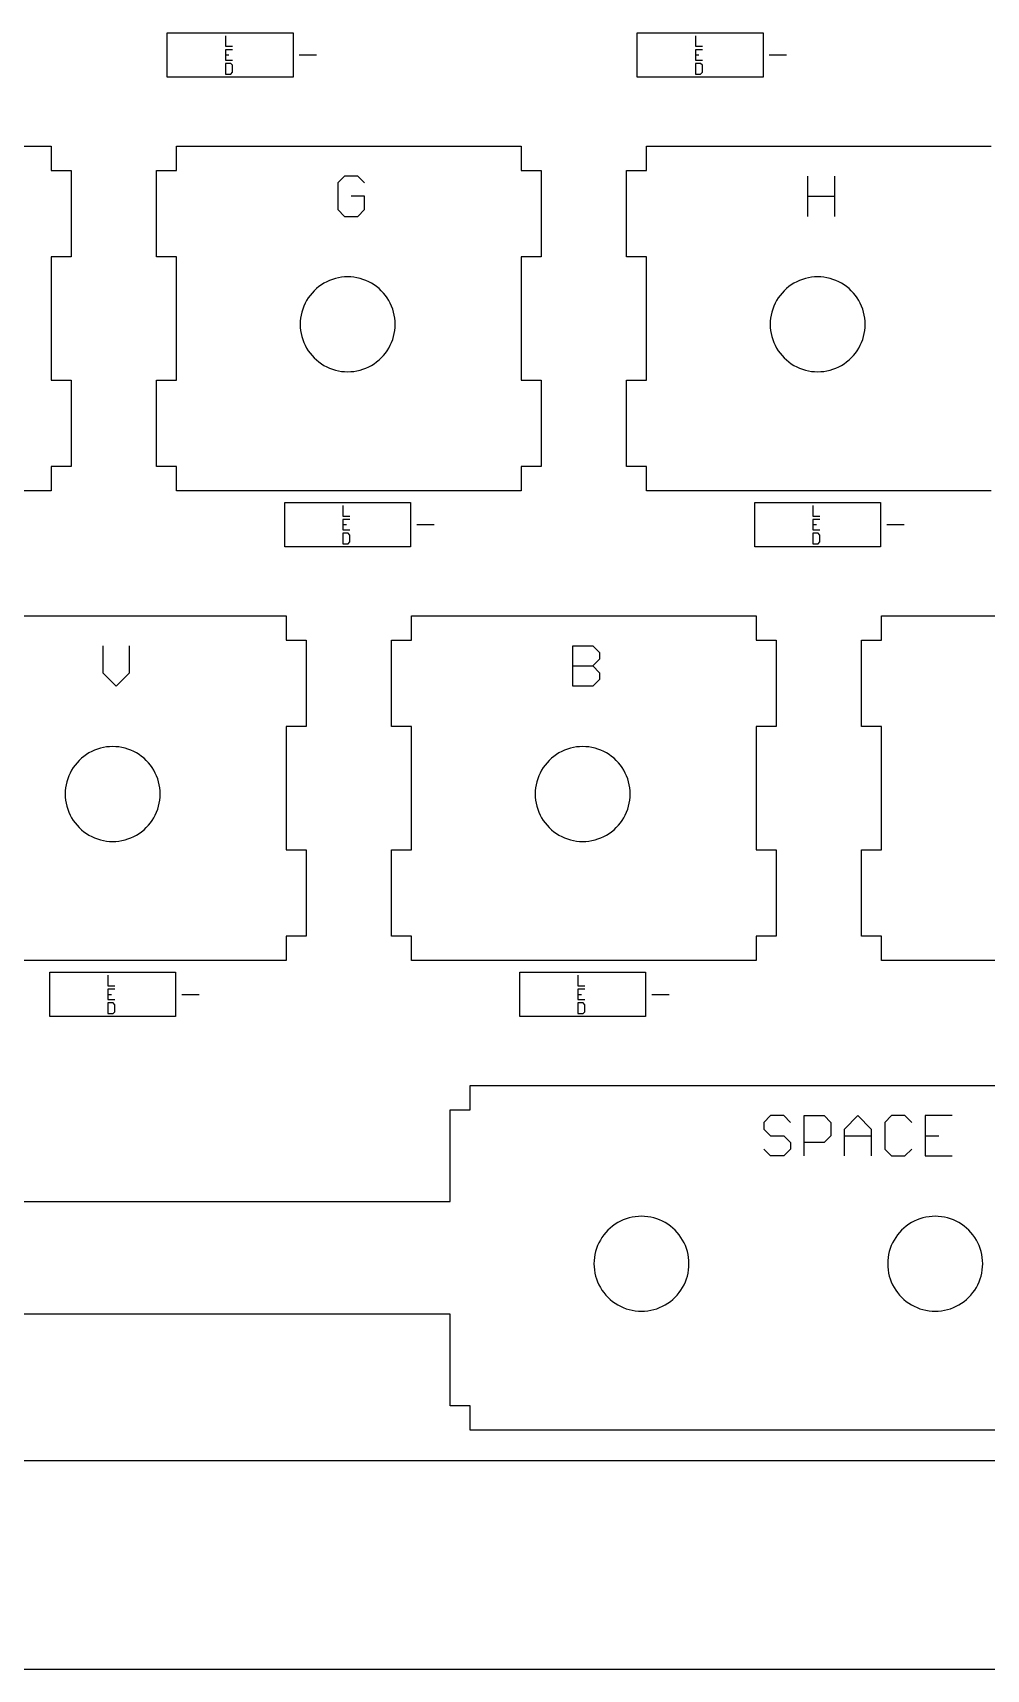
# Model space of a CAD drawing. Extents: x -174 to 183, y -92 to 46.
# Drawn here: x -63.2 to -24.6, y -91.5 to -25.2 of the extents above; entities that cross this region are included whole.
import ezdxf

# ---------------------------------------------------------------- set-up
doc = ezdxf.new("R2010")
doc.units = 0
doc.layers.get('0').update_dxf_attribs({"linetype": 'CONTINUOUS'})

msp = doc.modelspace()

# ---------------------------------------------------------------- linework, layer by layer
for p, q in [((-57.788, -26.956), (-57.788, -25.156)), ((-57.788, -25.156), (-52.688, -25.156)), ((-52.688, -25.156), (-52.688, -26.956)), ((-38.738, -26.956), (-38.738, -25.156)), ((-38.738, -25.156), (-33.638, -25.156)), ((-33.638, -25.156), (-33.638, -26.956)), ((-55.433, -25.281), (-55.433, -25.706)), ((-55.433, -25.706), (-55.149, -25.706)), ((-55.149, -25.844), (-55.433, -25.844)), ((-55.433, -25.844), (-55.433, -26.056)), ((-36.383, -25.281), (-36.383, -25.706)), ((-36.383, -25.706), (-36.099, -25.706)), ((-36.099, -25.844), (-36.383, -25.844)), ((-36.383, -25.844), (-36.383, -26.056)), ((-55.433, -26.056), (-55.291, -26.056)), ((-55.433, -26.056), (-55.433, -26.269)), ((-55.433, -26.269), (-55.149, -26.269)), ((-55.433, -26.406), (-55.433, -26.831)), ((-55.22, -26.406), (-55.433, -26.406)), ((-55.149, -26.477), (-55.22, -26.406)), ((-55.149, -26.76), (-55.149, -26.477)), ((-52.438, -26.056), (-51.738, -26.056)), ((-36.383, -26.056), (-36.241, -26.056)), ((-36.383, -26.056), (-36.383, -26.269)), ((-36.383, -26.269), (-36.099, -26.269)), ((-36.383, -26.406), (-36.383, -26.831)), ((-36.17, -26.406), (-36.383, -26.406)), ((-36.099, -26.477), (-36.17, -26.406)), ((-36.099, -26.76), (-36.099, -26.477)), ((-33.388, -26.056), (-32.688, -26.056)), ((-52.688, -26.956), (-57.788, -26.956)), ((-55.433, -26.831), (-55.22, -26.831)), ((-55.22, -26.831), (-55.149, -26.76)), ((-33.638, -26.956), (-38.738, -26.956)), ((-36.383, -26.831), (-36.17, -26.831)), ((-36.17, -26.831), (-36.099, -26.76)), ((-76.469, -29.759), (-62.499, -29.759)), ((-62.499, -29.759), (-62.499, -30.74)), ((-57.419, -30.74), (-57.419, -29.759)), ((-57.419, -29.759), (-43.449, -29.759)), ((-43.449, -29.759), (-43.449, -30.74)), ((-38.369, -30.74), (-38.369, -29.759)), ((-38.369, -29.759), (-24.399, -29.759)), ((-62.499, -30.74), (-61.687, -30.74)), ((-61.687, -30.74), (-61.687, -34.24)), ((-58.232, -30.74), (-57.419, -30.74)), ((-58.232, -34.24), (-58.232, -30.74)), ((-50.605, -30.976), (-50.877, -31.247)), ((-50.063, -30.976), (-50.605, -30.976)), ((-49.792, -31.247), (-50.063, -30.976)), ((-43.449, -30.74), (-42.637, -30.74)), ((-42.637, -30.74), (-42.637, -34.24)), ((-39.182, -30.74), (-38.369, -30.74)), ((-39.182, -34.24), (-39.182, -30.74)), ((-31.827, -31.789), (-31.827, -30.976)), ((-30.742, -30.976), (-30.742, -31.789)), ((-50.877, -31.247), (-50.877, -32.331)), ((-49.792, -31.789), (-50.334, -31.789)), ((-49.792, -32.331), (-49.792, -31.789)), ((-31.827, -32.603), (-31.827, -31.789)), ((-31.827, -31.789), (-30.742, -31.789)), ((-30.742, -31.789), (-30.742, -32.603)), ((-50.877, -32.331), (-50.605, -32.603)), ((-50.063, -32.603), (-49.792, -32.331)), ((-50.605, -32.603), (-50.063, -32.603)), ((-62.499, -34.24), (-62.499, -39.249)), ((-61.687, -34.24), (-62.499, -34.24)), ((-57.419, -34.24), (-58.232, -34.24)), ((-57.419, -39.249), (-57.419, -34.24)), ((-43.449, -34.24), (-43.449, -39.249)), ((-42.637, -34.24), (-43.449, -34.24)), ((-38.369, -34.24), (-39.182, -34.24)), ((-38.369, -39.249), (-38.369, -34.24)), ((-51.094, -35.159), (-51.212, -35.203)), ((-50.974, -35.122), (-51.094, -35.159)), ((-50.851, -35.093), (-50.974, -35.122)), ((-50.727, -35.073), (-50.851, -35.093)), ((-50.602, -35.061), (-50.727, -35.073)), ((-50.476, -35.056), (-50.602, -35.061)), ((-50.35, -35.061), (-50.476, -35.056)), ((-50.224, -35.073), (-50.35, -35.061)), ((-50.1, -35.093), (-50.224, -35.073)), ((-49.977, -35.122), (-50.1, -35.093)), ((-49.857, -35.159), (-49.977, -35.122)), ((-49.739, -35.203), (-49.857, -35.159)), ((-32.044, -35.159), (-32.162, -35.203)), ((-31.924, -35.122), (-32.044, -35.159)), ((-31.801, -35.093), (-31.924, -35.122)), ((-31.677, -35.073), (-31.801, -35.093)), ((-31.552, -35.061), (-31.677, -35.073)), ((-31.426, -35.056), (-31.552, -35.061)), ((-31.3, -35.061), (-31.426, -35.056)), ((-31.174, -35.073), (-31.3, -35.061)), ((-31.05, -35.093), (-31.174, -35.073)), ((-30.927, -35.122), (-31.05, -35.093)), ((-30.807, -35.159), (-30.927, -35.122)), ((-30.689, -35.203), (-30.807, -35.159)), ((-52.003, -35.81), (-52.076, -35.912)), ((-51.923, -35.712), (-52.003, -35.81)), ((-51.837, -35.62), (-51.923, -35.712)), ((-51.745, -35.534), (-51.837, -35.62)), ((-51.648, -35.454), (-51.745, -35.534)), ((-51.545, -35.381), (-51.648, -35.454)), ((-51.438, -35.314), (-51.545, -35.381)), ((-51.327, -35.255), (-51.438, -35.314)), ((-51.212, -35.203), (-51.327, -35.255)), ((-49.624, -35.255), (-49.739, -35.203)), ((-49.513, -35.314), (-49.624, -35.255)), ((-49.406, -35.381), (-49.513, -35.314)), ((-49.304, -35.454), (-49.406, -35.381)), ((-49.206, -35.534), (-49.304, -35.454)), ((-49.114, -35.62), (-49.206, -35.534)), ((-49.028, -35.712), (-49.114, -35.62)), ((-48.948, -35.81), (-49.028, -35.712)), ((-48.875, -35.912), (-48.948, -35.81)), ((-32.953, -35.81), (-33.026, -35.912)), ((-32.873, -35.712), (-32.953, -35.81)), ((-32.787, -35.62), (-32.873, -35.712)), ((-32.695, -35.534), (-32.787, -35.62)), ((-32.598, -35.454), (-32.695, -35.534)), ((-32.495, -35.381), (-32.598, -35.454)), ((-32.388, -35.314), (-32.495, -35.381)), ((-32.277, -35.255), (-32.388, -35.314)), ((-32.162, -35.203), (-32.277, -35.255)), ((-30.574, -35.255), (-30.689, -35.203)), ((-30.463, -35.314), (-30.574, -35.255)), ((-30.356, -35.381), (-30.463, -35.314)), ((-30.254, -35.454), (-30.356, -35.381)), ((-30.156, -35.534), (-30.254, -35.454)), ((-30.064, -35.62), (-30.156, -35.534)), ((-29.978, -35.712), (-30.064, -35.62)), ((-29.898, -35.81), (-29.978, -35.712)), ((-29.825, -35.912), (-29.898, -35.81)), ((-52.335, -36.483), (-52.364, -36.606)), ((-52.298, -36.363), (-52.335, -36.483)), ((-52.254, -36.245), (-52.298, -36.363)), ((-52.202, -36.13), (-52.254, -36.245)), ((-52.143, -36.019), (-52.202, -36.13)), ((-52.076, -35.912), (-52.143, -36.019)), ((-48.809, -36.019), (-48.875, -35.912)), ((-48.749, -36.13), (-48.809, -36.019)), ((-48.697, -36.245), (-48.749, -36.13)), ((-48.653, -36.363), (-48.697, -36.245)), ((-48.616, -36.483), (-48.653, -36.363)), ((-48.588, -36.606), (-48.616, -36.483)), ((-33.285, -36.483), (-33.314, -36.606)), ((-33.248, -36.363), (-33.285, -36.483)), ((-33.204, -36.245), (-33.248, -36.363)), ((-33.152, -36.13), (-33.204, -36.245)), ((-33.093, -36.019), (-33.152, -36.13)), ((-33.026, -35.912), (-33.093, -36.019)), ((-29.759, -36.019), (-29.825, -35.912)), ((-29.699, -36.13), (-29.759, -36.019)), ((-29.647, -36.245), (-29.699, -36.13)), ((-29.603, -36.363), (-29.647, -36.245)), ((-29.566, -36.483), (-29.603, -36.363)), ((-29.538, -36.606), (-29.566, -36.483)), ((-52.397, -36.855), (-52.401, -36.981)), ((-52.401, -36.981), (-52.397, -37.107)), ((-52.384, -36.73), (-52.397, -36.855)), ((-52.397, -37.107), (-52.384, -37.233)), ((-52.364, -36.606), (-52.384, -36.73)), ((-48.567, -36.73), (-48.588, -36.606)), ((-48.555, -36.855), (-48.567, -36.73)), ((-48.567, -37.233), (-48.555, -37.107)), ((-48.551, -36.981), (-48.555, -36.855)), ((-48.555, -37.107), (-48.551, -36.981)), ((-33.347, -36.855), (-33.351, -36.981)), ((-33.351, -36.981), (-33.347, -37.107)), ((-33.334, -36.73), (-33.347, -36.855)), ((-33.347, -37.107), (-33.334, -37.233)), ((-33.314, -36.606), (-33.334, -36.73)), ((-29.517, -36.73), (-29.538, -36.606)), ((-29.505, -36.855), (-29.517, -36.73)), ((-29.517, -37.233), (-29.505, -37.107)), ((-29.501, -36.981), (-29.505, -36.855)), ((-29.505, -37.107), (-29.501, -36.981)), ((-52.384, -37.233), (-52.364, -37.357)), ((-52.364, -37.357), (-52.335, -37.48)), ((-52.335, -37.48), (-52.298, -37.6)), ((-52.298, -37.6), (-52.254, -37.718)), ((-52.254, -37.718), (-52.202, -37.833)), ((-48.749, -37.833), (-48.697, -37.718)), ((-48.697, -37.718), (-48.653, -37.6)), ((-48.653, -37.6), (-48.616, -37.48)), ((-48.616, -37.48), (-48.588, -37.357)), ((-48.588, -37.357), (-48.567, -37.233)), ((-33.334, -37.233), (-33.314, -37.357)), ((-33.314, -37.357), (-33.285, -37.48)), ((-33.285, -37.48), (-33.248, -37.6)), ((-33.248, -37.6), (-33.204, -37.718)), ((-33.204, -37.718), (-33.152, -37.833)), ((-29.699, -37.833), (-29.647, -37.718)), ((-29.647, -37.718), (-29.603, -37.6)), ((-29.603, -37.6), (-29.566, -37.48)), ((-29.566, -37.48), (-29.538, -37.357)), ((-29.538, -37.357), (-29.517, -37.233)), ((-52.202, -37.833), (-52.143, -37.944)), ((-52.143, -37.944), (-52.076, -38.051)), ((-52.076, -38.051), (-52.003, -38.153)), ((-52.003, -38.153), (-51.923, -38.251)), ((-51.923, -38.251), (-51.837, -38.343)), ((-51.837, -38.343), (-51.745, -38.429)), ((-51.745, -38.429), (-51.648, -38.509)), ((-49.304, -38.509), (-49.206, -38.429)), ((-49.206, -38.429), (-49.114, -38.343)), ((-49.114, -38.343), (-49.028, -38.251)), ((-49.028, -38.251), (-48.948, -38.153)), ((-48.948, -38.153), (-48.875, -38.051)), ((-48.875, -38.051), (-48.809, -37.944)), ((-48.809, -37.944), (-48.749, -37.833)), ((-33.152, -37.833), (-33.093, -37.944)), ((-33.093, -37.944), (-33.026, -38.051)), ((-33.026, -38.051), (-32.953, -38.153)), ((-32.953, -38.153), (-32.873, -38.251)), ((-32.873, -38.251), (-32.787, -38.343)), ((-32.787, -38.343), (-32.695, -38.429)), ((-32.695, -38.429), (-32.598, -38.509)), ((-30.254, -38.509), (-30.156, -38.429)), ((-30.156, -38.429), (-30.064, -38.343)), ((-30.064, -38.343), (-29.978, -38.251)), ((-29.978, -38.251), (-29.898, -38.153)), ((-29.898, -38.153), (-29.825, -38.051)), ((-29.825, -38.051), (-29.759, -37.944)), ((-29.759, -37.944), (-29.699, -37.833)), ((-51.648, -38.509), (-51.545, -38.582)), ((-51.545, -38.582), (-51.438, -38.648)), ((-51.438, -38.648), (-51.327, -38.708)), ((-51.327, -38.708), (-51.212, -38.76)), ((-51.212, -38.76), (-51.094, -38.804)), ((-51.094, -38.804), (-50.974, -38.841)), ((-50.974, -38.841), (-50.851, -38.869)), ((-50.851, -38.869), (-50.727, -38.89)), ((-50.727, -38.89), (-50.602, -38.902)), ((-50.602, -38.902), (-50.476, -38.906)), ((-50.476, -38.906), (-50.35, -38.902)), ((-50.35, -38.902), (-50.224, -38.89)), ((-50.224, -38.89), (-50.1, -38.869)), ((-50.1, -38.869), (-49.977, -38.841)), ((-49.977, -38.841), (-49.857, -38.804)), ((-49.857, -38.804), (-49.739, -38.76)), ((-49.739, -38.76), (-49.624, -38.708)), ((-49.624, -38.708), (-49.513, -38.648)), ((-49.513, -38.648), (-49.406, -38.582)), ((-49.406, -38.582), (-49.304, -38.509)), ((-32.598, -38.509), (-32.495, -38.582)), ((-32.495, -38.582), (-32.388, -38.648)), ((-32.388, -38.648), (-32.277, -38.708)), ((-32.277, -38.708), (-32.162, -38.76)), ((-32.162, -38.76), (-32.044, -38.804)), ((-32.044, -38.804), (-31.924, -38.841)), ((-31.924, -38.841), (-31.801, -38.869)), ((-31.801, -38.869), (-31.677, -38.89)), ((-31.677, -38.89), (-31.552, -38.902)), ((-31.552, -38.902), (-31.426, -38.906)), ((-31.426, -38.906), (-31.3, -38.902)), ((-31.3, -38.902), (-31.174, -38.89)), ((-31.174, -38.89), (-31.05, -38.869)), ((-31.05, -38.869), (-30.927, -38.841)), ((-30.927, -38.841), (-30.807, -38.804)), ((-30.807, -38.804), (-30.689, -38.76)), ((-30.689, -38.76), (-30.574, -38.708)), ((-30.574, -38.708), (-30.463, -38.648)), ((-30.463, -38.648), (-30.356, -38.582)), ((-30.356, -38.582), (-30.254, -38.509)), ((-62.499, -39.249), (-61.687, -39.249)), ((-61.687, -39.249), (-61.687, -42.749)), ((-58.232, -42.749), (-58.232, -39.249)), ((-58.232, -39.249), (-57.419, -39.249)), ((-43.449, -39.249), (-42.637, -39.249)), ((-42.637, -39.249), (-42.637, -42.749)), ((-39.182, -39.249), (-38.369, -39.249)), ((-39.182, -42.749), (-39.182, -39.249)), ((-61.687, -42.749), (-62.499, -42.749)), ((-62.499, -42.749), (-62.499, -43.729)), ((-57.419, -42.749), (-58.232, -42.749)), ((-57.419, -43.729), (-57.419, -42.749)), ((-43.449, -42.749), (-43.449, -43.729)), ((-42.637, -42.749), (-43.449, -42.749)), ((-38.369, -42.749), (-39.182, -42.749)), ((-38.369, -43.729), (-38.369, -42.749)), ((-62.499, -43.729), (-76.469, -43.729)), ((-43.449, -43.729), (-57.419, -43.729)), ((-24.399, -43.729), (-38.369, -43.729)), ((-53.026, -46.006), (-53.026, -44.206)), ((-53.026, -44.206), (-47.926, -44.206)), ((-50.67, -44.331), (-50.67, -44.756)), ((-47.926, -44.206), (-47.926, -46.006)), ((-33.976, -46.006), (-33.976, -44.206)), ((-33.976, -44.206), (-28.876, -44.206)), ((-31.62, -44.331), (-31.62, -44.756)), ((-28.876, -44.206), (-28.876, -46.006)), ((-50.67, -44.756), (-50.387, -44.756)), ((-50.387, -44.894), (-50.67, -44.894)), ((-50.67, -44.894), (-50.67, -45.106)), ((-50.67, -45.106), (-50.528, -45.106)), ((-50.67, -45.106), (-50.67, -45.319)), ((-47.676, -45.106), (-46.976, -45.106)), ((-31.62, -44.756), (-31.337, -44.756)), ((-31.337, -44.894), (-31.62, -44.894)), ((-31.62, -44.894), (-31.62, -45.106)), ((-31.62, -45.106), (-31.478, -45.106)), ((-31.62, -45.106), (-31.62, -45.319)), ((-28.626, -45.106), (-27.926, -45.106)), ((-50.67, -45.319), (-50.387, -45.319)), ((-50.67, -45.456), (-50.67, -45.881)), ((-50.458, -45.456), (-50.67, -45.456)), ((-50.387, -45.527), (-50.458, -45.456)), ((-50.387, -45.81), (-50.387, -45.527)), ((-31.62, -45.319), (-31.337, -45.319)), ((-31.62, -45.456), (-31.62, -45.881)), ((-31.408, -45.456), (-31.62, -45.456)), ((-31.337, -45.527), (-31.408, -45.456)), ((-31.337, -45.81), (-31.337, -45.527)), ((-47.926, -46.006), (-53.026, -46.006)), ((-50.67, -45.881), (-50.458, -45.881)), ((-50.458, -45.881), (-50.387, -45.81)), ((-28.876, -46.006), (-33.976, -46.006)), ((-31.62, -45.881), (-31.408, -45.881)), ((-31.408, -45.881), (-31.337, -45.81)), ((-66.944, -48.809), (-52.974, -48.809)), ((-52.974, -48.809), (-52.974, -49.79)), ((-47.894, -48.809), (-33.924, -48.809)), ((-47.894, -49.79), (-47.894, -48.809)), ((-33.924, -48.809), (-33.924, -49.79)), ((-28.844, -49.79), (-28.844, -48.809)), ((-28.844, -48.809), (-14.874, -48.809)), ((-60.402, -50.026), (-60.402, -51.11)), ((-59.317, -51.11), (-59.317, -50.026)), ((-52.974, -49.79), (-52.162, -49.79)), ((-52.162, -49.79), (-52.162, -53.29)), ((-48.707, -53.29), (-48.707, -49.79)), ((-48.707, -49.79), (-47.894, -49.79)), ((-41.352, -50.026), (-40.538, -50.026)), ((-41.352, -50.839), (-41.352, -50.026)), ((-40.538, -50.026), (-40.267, -50.297)), ((-40.267, -50.297), (-40.267, -50.568)), ((-33.924, -49.79), (-33.112, -49.79)), ((-33.112, -49.79), (-33.112, -53.29)), ((-29.657, -53.29), (-29.657, -49.79)), ((-29.657, -49.79), (-28.844, -49.79)), ((-41.352, -51.653), (-41.352, -50.839)), ((-41.352, -50.839), (-40.538, -50.839)), ((-40.267, -50.568), (-40.538, -50.839)), ((-40.538, -50.839), (-40.267, -51.11)), ((-60.402, -51.11), (-59.859, -51.653)), ((-59.859, -51.653), (-59.317, -51.11)), ((-40.538, -51.653), (-41.352, -51.653)), ((-40.267, -51.381), (-40.538, -51.653)), ((-40.267, -51.11), (-40.267, -51.381)), ((-52.974, -53.29), (-52.974, -58.299)), ((-52.162, -53.29), (-52.974, -53.29)), ((-47.894, -53.29), (-48.707, -53.29)), ((-47.894, -58.299), (-47.894, -53.29)), ((-33.112, -53.29), (-33.924, -53.29)), ((-33.924, -53.29), (-33.924, -58.299)), ((-28.844, -53.29), (-29.657, -53.29)), ((-28.844, -58.299), (-28.844, -53.29)), ((-60.963, -54.364), (-61.07, -54.431)), ((-60.852, -54.305), (-60.963, -54.364)), ((-60.737, -54.253), (-60.852, -54.305)), ((-60.619, -54.209), (-60.737, -54.253)), ((-60.499, -54.172), (-60.619, -54.209)), ((-60.376, -54.143), (-60.499, -54.172)), ((-60.252, -54.123), (-60.376, -54.143)), ((-60.127, -54.111), (-60.252, -54.123)), ((-60.001, -54.106), (-60.127, -54.111)), ((-59.875, -54.111), (-60.001, -54.106)), ((-59.749, -54.123), (-59.875, -54.111)), ((-59.625, -54.143), (-59.749, -54.123)), ((-59.502, -54.172), (-59.625, -54.143)), ((-59.382, -54.209), (-59.502, -54.172)), ((-59.264, -54.253), (-59.382, -54.209)), ((-59.149, -54.305), (-59.264, -54.253)), ((-59.038, -54.364), (-59.149, -54.305)), ((-58.931, -54.431), (-59.038, -54.364)), ((-41.913, -54.364), (-42.02, -54.431)), ((-41.802, -54.305), (-41.913, -54.364)), ((-41.687, -54.253), (-41.802, -54.305)), ((-41.569, -54.209), (-41.687, -54.253)), ((-41.449, -54.172), (-41.569, -54.209)), ((-41.326, -54.143), (-41.449, -54.172)), ((-41.202, -54.123), (-41.326, -54.143)), ((-41.077, -54.111), (-41.202, -54.123)), ((-40.951, -54.106), (-41.077, -54.111)), ((-40.825, -54.111), (-40.951, -54.106)), ((-40.699, -54.123), (-40.825, -54.111)), ((-40.575, -54.143), (-40.699, -54.123)), ((-40.452, -54.172), (-40.575, -54.143)), ((-40.332, -54.209), (-40.452, -54.172)), ((-40.214, -54.253), (-40.332, -54.209)), ((-40.099, -54.305), (-40.214, -54.253)), ((-39.988, -54.364), (-40.099, -54.305)), ((-39.881, -54.431), (-39.988, -54.364)), ((-61.668, -55.069), (-61.727, -55.18)), ((-61.601, -54.962), (-61.668, -55.069)), ((-61.528, -54.86), (-61.601, -54.962)), ((-61.448, -54.762), (-61.528, -54.86)), ((-61.362, -54.67), (-61.448, -54.762)), ((-61.27, -54.584), (-61.362, -54.67)), ((-61.173, -54.504), (-61.27, -54.584)), ((-61.07, -54.431), (-61.173, -54.504)), ((-58.829, -54.504), (-58.931, -54.431)), ((-58.731, -54.584), (-58.829, -54.504)), ((-58.639, -54.67), (-58.731, -54.584)), ((-58.553, -54.762), (-58.639, -54.67)), ((-58.473, -54.86), (-58.553, -54.762)), ((-58.4, -54.962), (-58.473, -54.86)), ((-58.334, -55.069), (-58.4, -54.962)), ((-58.274, -55.18), (-58.334, -55.069)), ((-42.618, -55.069), (-42.677, -55.18)), ((-42.551, -54.962), (-42.618, -55.069)), ((-42.478, -54.86), (-42.551, -54.962)), ((-42.398, -54.762), (-42.478, -54.86)), ((-42.312, -54.67), (-42.398, -54.762)), ((-42.22, -54.584), (-42.312, -54.67)), ((-42.123, -54.504), (-42.22, -54.584)), ((-42.02, -54.431), (-42.123, -54.504)), ((-39.779, -54.504), (-39.881, -54.431)), ((-39.681, -54.584), (-39.779, -54.504)), ((-39.589, -54.67), (-39.681, -54.584)), ((-39.503, -54.762), (-39.589, -54.67)), ((-39.423, -54.86), (-39.503, -54.762)), ((-39.35, -54.962), (-39.423, -54.86)), ((-39.284, -55.069), (-39.35, -54.962)), ((-39.224, -55.18), (-39.284, -55.069)), ((-61.889, -55.656), (-61.909, -55.78)), ((-61.86, -55.533), (-61.889, -55.656)), ((-61.823, -55.413), (-61.86, -55.533)), ((-61.779, -55.295), (-61.823, -55.413)), ((-61.727, -55.18), (-61.779, -55.295)), ((-58.222, -55.295), (-58.274, -55.18)), ((-58.178, -55.413), (-58.222, -55.295)), ((-58.141, -55.533), (-58.178, -55.413)), ((-58.113, -55.656), (-58.141, -55.533)), ((-58.092, -55.78), (-58.113, -55.656)), ((-42.839, -55.656), (-42.859, -55.78)), ((-42.81, -55.533), (-42.839, -55.656)), ((-42.773, -55.413), (-42.81, -55.533)), ((-42.729, -55.295), (-42.773, -55.413)), ((-42.677, -55.18), (-42.729, -55.295)), ((-39.172, -55.295), (-39.224, -55.18)), ((-39.128, -55.413), (-39.172, -55.295)), ((-39.091, -55.533), (-39.128, -55.413)), ((-39.063, -55.656), (-39.091, -55.533)), ((-39.042, -55.78), (-39.063, -55.656)), ((-61.922, -55.905), (-61.926, -56.031)), ((-61.926, -56.031), (-61.922, -56.157)), ((-61.909, -55.78), (-61.922, -55.905)), ((-61.922, -56.157), (-61.909, -56.283)), ((-61.909, -56.283), (-61.889, -56.407)), ((-61.889, -56.407), (-61.86, -56.53)), ((-58.141, -56.53), (-58.113, -56.407)), ((-58.113, -56.407), (-58.092, -56.283)), ((-58.08, -55.905), (-58.092, -55.78)), ((-58.092, -56.283), (-58.08, -56.157)), ((-58.076, -56.031), (-58.08, -55.905)), ((-58.08, -56.157), (-58.076, -56.031)), ((-42.872, -55.905), (-42.876, -56.031)), ((-42.876, -56.031), (-42.872, -56.157)), ((-42.859, -55.78), (-42.872, -55.905)), ((-42.872, -56.157), (-42.859, -56.283)), ((-42.859, -56.283), (-42.839, -56.407)), ((-42.839, -56.407), (-42.81, -56.53)), ((-39.091, -56.53), (-39.063, -56.407)), ((-39.063, -56.407), (-39.042, -56.283)), ((-39.03, -55.905), (-39.042, -55.78)), ((-39.042, -56.283), (-39.03, -56.157)), ((-39.026, -56.031), (-39.03, -55.905)), ((-39.03, -56.157), (-39.026, -56.031)), ((-61.86, -56.53), (-61.823, -56.65)), ((-61.823, -56.65), (-61.779, -56.768)), ((-61.779, -56.768), (-61.727, -56.883)), ((-61.727, -56.883), (-61.668, -56.994)), ((-61.668, -56.994), (-61.601, -57.101)), ((-58.4, -57.101), (-58.334, -56.994)), ((-58.334, -56.994), (-58.274, -56.883)), ((-58.274, -56.883), (-58.222, -56.768)), ((-58.222, -56.768), (-58.178, -56.65)), ((-58.178, -56.65), (-58.141, -56.53)), ((-42.81, -56.53), (-42.773, -56.65)), ((-42.773, -56.65), (-42.729, -56.768)), ((-42.729, -56.768), (-42.677, -56.883)), ((-42.677, -56.883), (-42.618, -56.994)), ((-42.618, -56.994), (-42.551, -57.101)), ((-39.35, -57.101), (-39.284, -56.994)), ((-39.284, -56.994), (-39.224, -56.883)), ((-39.224, -56.883), (-39.172, -56.768)), ((-39.172, -56.768), (-39.128, -56.65)), ((-39.128, -56.65), (-39.091, -56.53)), ((-61.601, -57.101), (-61.528, -57.203)), ((-61.528, -57.203), (-61.448, -57.301)), ((-61.448, -57.301), (-61.362, -57.393)), ((-61.362, -57.393), (-61.27, -57.479)), ((-61.27, -57.479), (-61.173, -57.559)), ((-61.173, -57.559), (-61.07, -57.632)), ((-61.07, -57.632), (-60.963, -57.698)), ((-60.963, -57.698), (-60.852, -57.758)), ((-59.149, -57.758), (-59.038, -57.698)), ((-59.038, -57.698), (-58.931, -57.632)), ((-58.931, -57.632), (-58.829, -57.559)), ((-58.829, -57.559), (-58.731, -57.479)), ((-58.731, -57.479), (-58.639, -57.393)), ((-58.639, -57.393), (-58.553, -57.301)), ((-58.553, -57.301), (-58.473, -57.203)), ((-58.473, -57.203), (-58.4, -57.101)), ((-42.551, -57.101), (-42.478, -57.203)), ((-42.478, -57.203), (-42.398, -57.301)), ((-42.398, -57.301), (-42.312, -57.393)), ((-42.312, -57.393), (-42.22, -57.479)), ((-42.22, -57.479), (-42.123, -57.559)), ((-42.123, -57.559), (-42.02, -57.632)), ((-42.02, -57.632), (-41.913, -57.698)), ((-41.913, -57.698), (-41.802, -57.758)), ((-40.099, -57.758), (-39.988, -57.698)), ((-39.988, -57.698), (-39.881, -57.632)), ((-39.881, -57.632), (-39.779, -57.559)), ((-39.779, -57.559), (-39.681, -57.479)), ((-39.681, -57.479), (-39.589, -57.393)), ((-39.589, -57.393), (-39.503, -57.301)), ((-39.503, -57.301), (-39.423, -57.203)), ((-39.423, -57.203), (-39.35, -57.101)), ((-60.852, -57.758), (-60.737, -57.81)), ((-60.737, -57.81), (-60.619, -57.854)), ((-60.619, -57.854), (-60.499, -57.891)), ((-60.499, -57.891), (-60.376, -57.919)), ((-60.376, -57.919), (-60.252, -57.94)), ((-60.252, -57.94), (-60.127, -57.952)), ((-60.127, -57.952), (-60.001, -57.956)), ((-60.001, -57.956), (-59.875, -57.952)), ((-59.875, -57.952), (-59.749, -57.94)), ((-59.749, -57.94), (-59.625, -57.919)), ((-59.625, -57.919), (-59.502, -57.891)), ((-59.502, -57.891), (-59.382, -57.854)), ((-59.382, -57.854), (-59.264, -57.81)), ((-59.264, -57.81), (-59.149, -57.758)), ((-52.974, -58.299), (-52.162, -58.299)), ((-52.162, -58.299), (-52.162, -61.799)), ((-48.707, -61.799), (-48.707, -58.299)), ((-48.707, -58.299), (-47.894, -58.299)), ((-41.802, -57.758), (-41.687, -57.81)), ((-41.687, -57.81), (-41.569, -57.854)), ((-41.569, -57.854), (-41.449, -57.891)), ((-41.449, -57.891), (-41.326, -57.919)), ((-41.326, -57.919), (-41.202, -57.94)), ((-41.202, -57.94), (-41.077, -57.952)), ((-41.077, -57.952), (-40.951, -57.956)), ((-40.951, -57.956), (-40.825, -57.952)), ((-40.825, -57.952), (-40.699, -57.94)), ((-40.699, -57.94), (-40.575, -57.919)), ((-40.575, -57.919), (-40.452, -57.891)), ((-40.452, -57.891), (-40.332, -57.854)), ((-40.332, -57.854), (-40.214, -57.81)), ((-40.214, -57.81), (-40.099, -57.758)), ((-33.924, -58.299), (-33.112, -58.299)), ((-33.112, -58.299), (-33.112, -61.799)), ((-29.657, -61.799), (-29.657, -58.299)), ((-29.657, -58.299), (-28.844, -58.299)), ((-52.162, -61.799), (-52.974, -61.799)), ((-52.974, -61.799), (-52.974, -62.779)), ((-47.894, -61.799), (-48.707, -61.799)), ((-47.894, -62.779), (-47.894, -61.799)), ((-33.112, -61.799), (-33.924, -61.799)), ((-33.924, -61.799), (-33.924, -62.779)), ((-28.844, -61.799), (-29.657, -61.799)), ((-28.844, -62.779), (-28.844, -61.799)), ((-52.974, -62.779), (-66.944, -62.779)), ((-33.924, -62.779), (-47.894, -62.779)), ((-14.874, -62.779), (-28.844, -62.779)), ((-62.551, -65.056), (-62.551, -63.256)), ((-62.551, -63.256), (-57.451, -63.256)), ((-60.195, -63.381), (-60.195, -63.806)), ((-57.451, -63.256), (-57.451, -65.056)), ((-43.501, -65.056), (-43.501, -63.256)), ((-43.501, -63.256), (-38.401, -63.256)), ((-41.145, -63.381), (-41.145, -63.806)), ((-38.401, -63.256), (-38.401, -65.056)), ((-60.195, -63.806), (-59.912, -63.806)), ((-59.912, -63.944), (-60.195, -63.944)), ((-60.195, -63.944), (-60.195, -64.156)), ((-60.195, -64.156), (-60.053, -64.156)), ((-60.195, -64.156), (-60.195, -64.369)), ((-60.195, -64.369), (-59.912, -64.369)), ((-57.201, -64.156), (-56.501, -64.156)), ((-41.145, -63.806), (-40.862, -63.806)), ((-40.862, -63.944), (-41.145, -63.944)), ((-41.145, -63.944), (-41.145, -64.156)), ((-41.145, -64.156), (-41.003, -64.156)), ((-41.145, -64.156), (-41.145, -64.369)), ((-41.145, -64.369), (-40.862, -64.369)), ((-38.151, -64.156), (-37.451, -64.156)), ((-60.195, -64.506), (-60.195, -64.931)), ((-59.983, -64.506), (-60.195, -64.506)), ((-60.195, -64.931), (-59.983, -64.931)), ((-59.912, -64.577), (-59.983, -64.506)), ((-59.983, -64.931), (-59.912, -64.86)), ((-59.912, -64.86), (-59.912, -64.577)), ((-41.145, -64.506), (-41.145, -64.931)), ((-40.933, -64.506), (-41.145, -64.506)), ((-41.145, -64.931), (-40.933, -64.931)), ((-40.862, -64.577), (-40.933, -64.506)), ((-40.933, -64.931), (-40.862, -64.86)), ((-40.862, -64.86), (-40.862, -64.577)), ((-57.451, -65.056), (-62.551, -65.056)), ((-38.401, -65.056), (-43.501, -65.056)), ((-45.512, -67.859), (-19.634, -67.859)), ((-45.512, -68.84), (-45.512, -67.859)), ((-46.325, -68.84), (-45.512, -68.84)), ((-46.325, -72.558), (-46.325, -68.84)), ((-33.342, -69.076), (-33.613, -69.347)), ((-33.613, -69.347), (-33.613, -69.618)), ((-33.613, -69.618), (-33.342, -69.889)), ((-32.799, -69.076), (-33.342, -69.076)), ((-32.528, -69.347), (-32.799, -69.076)), ((-31.976, -69.076), (-31.162, -69.076)), ((-31.976, -70.16), (-31.976, -69.076)), ((-31.162, -69.076), (-30.891, -69.347)), ((-30.891, -69.347), (-30.891, -69.889)), ((-30.338, -69.618), (-29.796, -69.076)), ((-30.338, -69.889), (-30.338, -69.618)), ((-29.796, -69.076), (-29.254, -69.618)), ((-29.254, -69.618), (-29.254, -69.889)), ((-28.43, -69.076), (-28.701, -69.347)), ((-28.701, -69.347), (-28.701, -70.431)), ((-27.888, -69.076), (-28.43, -69.076)), ((-27.617, -69.347), (-27.888, -69.076)), ((-25.979, -69.076), (-27.064, -69.076)), ((-27.064, -69.076), (-27.064, -69.889)), ((-33.342, -69.889), (-32.799, -69.889)), ((-32.799, -69.889), (-32.528, -70.16)), ((-32.528, -70.16), (-32.528, -70.431)), ((-31.976, -70.703), (-31.976, -70.16)), ((-31.162, -70.16), (-31.976, -70.16)), ((-30.891, -69.889), (-31.162, -70.16)), ((-30.338, -70.703), (-30.338, -69.889)), ((-30.338, -69.889), (-29.254, -69.889)), ((-29.254, -69.889), (-29.254, -70.703)), ((-27.064, -69.889), (-26.522, -69.889)), ((-27.064, -69.889), (-27.064, -70.703)), ((-33.342, -70.703), (-33.613, -70.431)), ((-32.799, -70.703), (-33.342, -70.703)), ((-32.528, -70.431), (-32.799, -70.703)), ((-28.701, -70.431), (-28.43, -70.703)), ((-28.43, -70.703), (-27.888, -70.703)), ((-27.888, -70.703), (-27.617, -70.431)), ((-27.064, -70.703), (-25.979, -70.703)), ((-75.204, -72.558), (-46.325, -72.558)), ((-39.839, -73.634), (-39.931, -73.72)), ((-39.741, -73.554), (-39.839, -73.634)), ((-39.639, -73.481), (-39.741, -73.554)), ((-39.532, -73.414), (-39.639, -73.481)), ((-39.421, -73.355), (-39.532, -73.414)), ((-39.306, -73.303), (-39.421, -73.355)), ((-39.188, -73.259), (-39.306, -73.303)), ((-39.068, -73.222), (-39.188, -73.259)), ((-38.945, -73.193), (-39.068, -73.222)), ((-38.821, -73.173), (-38.945, -73.193)), ((-38.695, -73.161), (-38.821, -73.173)), ((-38.569, -73.156), (-38.695, -73.161)), ((-38.443, -73.161), (-38.569, -73.156)), ((-38.318, -73.173), (-38.443, -73.161)), ((-38.194, -73.193), (-38.318, -73.173)), ((-38.071, -73.222), (-38.194, -73.193)), ((-37.951, -73.259), (-38.071, -73.222)), ((-37.833, -73.303), (-37.951, -73.259)), ((-37.718, -73.355), (-37.833, -73.303)), ((-37.607, -73.414), (-37.718, -73.355)), ((-37.5, -73.481), (-37.607, -73.414)), ((-37.397, -73.554), (-37.5, -73.481)), ((-37.3, -73.634), (-37.397, -73.554)), ((-37.208, -73.72), (-37.3, -73.634)), ((-27.932, -73.634), (-28.024, -73.72)), ((-27.835, -73.554), (-27.932, -73.634)), ((-27.733, -73.481), (-27.835, -73.554)), ((-27.626, -73.414), (-27.733, -73.481)), ((-27.515, -73.355), (-27.626, -73.414)), ((-27.4, -73.303), (-27.515, -73.355)), ((-27.282, -73.259), (-27.4, -73.303)), ((-27.161, -73.222), (-27.282, -73.259)), ((-27.039, -73.193), (-27.161, -73.222)), ((-26.914, -73.173), (-27.039, -73.193)), ((-26.789, -73.161), (-26.914, -73.173)), ((-26.663, -73.156), (-26.789, -73.161)), ((-26.537, -73.161), (-26.663, -73.156)), ((-26.412, -73.173), (-26.537, -73.161)), ((-26.288, -73.193), (-26.412, -73.173)), ((-26.165, -73.222), (-26.288, -73.193)), ((-26.044, -73.259), (-26.165, -73.222)), ((-25.926, -73.303), (-26.044, -73.259)), ((-25.812, -73.355), (-25.926, -73.303)), ((-25.701, -73.414), (-25.812, -73.355)), ((-25.594, -73.481), (-25.701, -73.414)), ((-25.491, -73.554), (-25.594, -73.481)), ((-25.394, -73.634), (-25.491, -73.554)), ((-25.302, -73.72), (-25.394, -73.634)), ((-40.296, -74.23), (-40.348, -74.345)), ((-40.236, -74.119), (-40.296, -74.23)), ((-40.17, -74.012), (-40.236, -74.119)), ((-40.097, -73.91), (-40.17, -74.012)), ((-40.017, -73.812), (-40.097, -73.91)), ((-39.931, -73.72), (-40.017, -73.812)), ((-37.122, -73.812), (-37.208, -73.72)), ((-37.042, -73.91), (-37.122, -73.812)), ((-36.969, -74.012), (-37.042, -73.91)), ((-36.902, -74.119), (-36.969, -74.012)), ((-36.843, -74.23), (-36.902, -74.119)), ((-36.791, -74.345), (-36.843, -74.23)), ((-28.39, -74.23), (-28.442, -74.345)), ((-28.33, -74.119), (-28.39, -74.23)), ((-28.264, -74.012), (-28.33, -74.119)), ((-28.19, -73.91), (-28.264, -74.012)), ((-28.11, -73.812), (-28.19, -73.91)), ((-28.024, -73.72), (-28.11, -73.812)), ((-25.216, -73.812), (-25.302, -73.72)), ((-25.136, -73.91), (-25.216, -73.812)), ((-25.063, -74.012), (-25.136, -73.91)), ((-24.996, -74.119), (-25.063, -74.012)), ((-24.937, -74.23), (-24.996, -74.119)), ((-24.885, -74.345), (-24.937, -74.23)), ((-40.49, -74.955), (-40.494, -75.081)), ((-40.478, -74.83), (-40.49, -74.955)), ((-40.457, -74.706), (-40.478, -74.83)), ((-40.429, -74.583), (-40.457, -74.706)), ((-40.392, -74.463), (-40.429, -74.583)), ((-40.348, -74.345), (-40.392, -74.463)), ((-36.746, -74.463), (-36.791, -74.345)), ((-36.71, -74.583), (-36.746, -74.463)), ((-36.681, -74.706), (-36.71, -74.583)), ((-36.661, -74.83), (-36.681, -74.706)), ((-36.648, -74.955), (-36.661, -74.83)), ((-36.644, -75.081), (-36.648, -74.955)), ((-28.584, -74.955), (-28.588, -75.081)), ((-28.572, -74.83), (-28.584, -74.955)), ((-28.551, -74.706), (-28.572, -74.83)), ((-28.523, -74.583), (-28.551, -74.706)), ((-28.486, -74.463), (-28.523, -74.583)), ((-28.442, -74.345), (-28.486, -74.463)), ((-24.84, -74.463), (-24.885, -74.345)), ((-24.804, -74.583), (-24.84, -74.463)), ((-24.775, -74.706), (-24.804, -74.583)), ((-24.755, -74.83), (-24.775, -74.706)), ((-24.742, -74.955), (-24.755, -74.83)), ((-24.738, -75.081), (-24.742, -74.955)), ((-40.494, -75.081), (-40.49, -75.207)), ((-40.49, -75.207), (-40.478, -75.333)), ((-40.478, -75.333), (-40.457, -75.457)), ((-40.457, -75.457), (-40.429, -75.58)), ((-40.429, -75.58), (-40.392, -75.7)), ((-36.746, -75.7), (-36.71, -75.58)), ((-36.71, -75.58), (-36.681, -75.457)), ((-36.681, -75.457), (-36.661, -75.333)), ((-36.661, -75.333), (-36.648, -75.207)), ((-36.648, -75.207), (-36.644, -75.081)), ((-28.588, -75.081), (-28.584, -75.207)), ((-28.584, -75.207), (-28.572, -75.333)), ((-28.572, -75.333), (-28.551, -75.457)), ((-28.551, -75.457), (-28.523, -75.58)), ((-28.523, -75.58), (-28.486, -75.7)), ((-24.84, -75.7), (-24.804, -75.58)), ((-24.804, -75.58), (-24.775, -75.457)), ((-24.775, -75.457), (-24.755, -75.333)), ((-24.755, -75.333), (-24.742, -75.207)), ((-24.742, -75.207), (-24.738, -75.081)), ((-40.392, -75.7), (-40.348, -75.818)), ((-40.348, -75.818), (-40.296, -75.933)), ((-40.296, -75.933), (-40.236, -76.044)), ((-40.236, -76.044), (-40.17, -76.151)), ((-40.17, -76.151), (-40.097, -76.253)), ((-40.097, -76.253), (-40.017, -76.351)), ((-37.122, -76.351), (-37.042, -76.253)), ((-37.042, -76.253), (-36.969, -76.151)), ((-36.969, -76.151), (-36.902, -76.044)), ((-36.902, -76.044), (-36.843, -75.933)), ((-36.843, -75.933), (-36.791, -75.818)), ((-36.791, -75.818), (-36.746, -75.7)), ((-28.486, -75.7), (-28.442, -75.818)), ((-28.442, -75.818), (-28.39, -75.933)), ((-28.39, -75.933), (-28.33, -76.044)), ((-28.33, -76.044), (-28.264, -76.151)), ((-28.264, -76.151), (-28.19, -76.253)), ((-28.19, -76.253), (-28.11, -76.351)), ((-25.216, -76.351), (-25.136, -76.253)), ((-25.136, -76.253), (-25.063, -76.151)), ((-25.063, -76.151), (-24.996, -76.044)), ((-24.996, -76.044), (-24.937, -75.933)), ((-24.937, -75.933), (-24.885, -75.818)), ((-24.885, -75.818), (-24.84, -75.7)), ((-40.017, -76.351), (-39.931, -76.443)), ((-39.931, -76.443), (-39.839, -76.529)), ((-39.839, -76.529), (-39.741, -76.609)), ((-39.741, -76.609), (-39.639, -76.682)), ((-39.639, -76.682), (-39.532, -76.748)), ((-39.532, -76.748), (-39.421, -76.808)), ((-39.421, -76.808), (-39.306, -76.86)), ((-39.306, -76.86), (-39.188, -76.904)), ((-39.188, -76.904), (-39.068, -76.941)), ((-39.068, -76.941), (-38.945, -76.969)), ((-38.945, -76.969), (-38.821, -76.99)), ((-38.821, -76.99), (-38.695, -77.002)), ((-38.443, -77.002), (-38.318, -76.99)), ((-38.318, -76.99), (-38.194, -76.969)), ((-38.194, -76.969), (-38.071, -76.941)), ((-38.071, -76.941), (-37.951, -76.904)), ((-37.951, -76.904), (-37.833, -76.86)), ((-37.833, -76.86), (-37.718, -76.808)), ((-37.718, -76.808), (-37.607, -76.748)), ((-37.607, -76.748), (-37.5, -76.682)), ((-37.5, -76.682), (-37.397, -76.609)), ((-37.397, -76.609), (-37.3, -76.529)), ((-37.3, -76.529), (-37.208, -76.443)), ((-37.208, -76.443), (-37.122, -76.351)), ((-28.11, -76.351), (-28.024, -76.443)), ((-28.024, -76.443), (-27.932, -76.529)), ((-27.932, -76.529), (-27.835, -76.609)), ((-27.835, -76.609), (-27.733, -76.682)), ((-27.733, -76.682), (-27.626, -76.748)), ((-27.626, -76.748), (-27.515, -76.808)), ((-27.515, -76.808), (-27.4, -76.86)), ((-27.4, -76.86), (-27.282, -76.904)), ((-27.282, -76.904), (-27.161, -76.941)), ((-27.161, -76.941), (-27.039, -76.969)), ((-27.039, -76.969), (-26.914, -76.99)), ((-26.914, -76.99), (-26.789, -77.002)), ((-26.537, -77.002), (-26.412, -76.99)), ((-26.412, -76.99), (-26.288, -76.969)), ((-26.288, -76.969), (-26.165, -76.941)), ((-26.165, -76.941), (-26.044, -76.904)), ((-26.044, -76.904), (-25.926, -76.86)), ((-25.926, -76.86), (-25.812, -76.808)), ((-25.812, -76.808), (-25.701, -76.748)), ((-25.701, -76.748), (-25.594, -76.682)), ((-25.594, -76.682), (-25.491, -76.609)), ((-25.491, -76.609), (-25.394, -76.529)), ((-25.394, -76.529), (-25.302, -76.443)), ((-25.302, -76.443), (-25.216, -76.351)), ((-46.325, -77.13), (-75.204, -77.13)), ((-46.325, -80.849), (-46.325, -77.13)), ((-38.695, -77.002), (-38.569, -77.006)), ((-38.569, -77.006), (-38.443, -77.002)), ((-26.789, -77.002), (-26.663, -77.006)), ((-26.663, -77.006), (-26.537, -77.002)), ((-45.512, -80.849), (-46.325, -80.849)), ((-45.512, -81.829), (-45.512, -80.849)), ((-19.634, -81.829), (-45.512, -81.829)), ((9.687, -83.081), (-82.063, -83.081)), ((-166.957, -91.528), (175.943, -91.528))]:
    msp.add_line(p, q)

doc.saveas('drawing.dxf')
